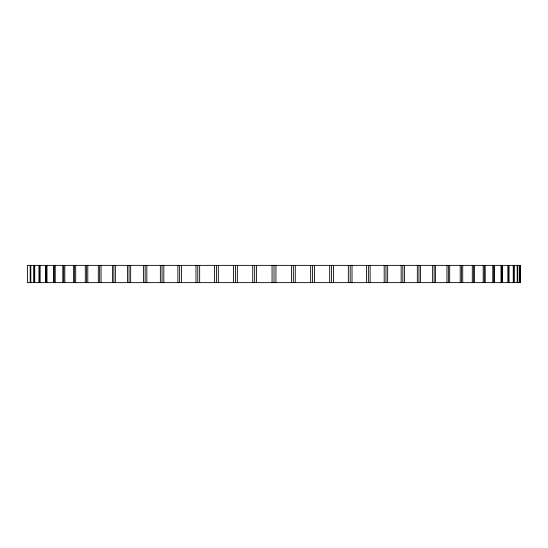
<?xml version="1.0" encoding="UTF-8"?>
<svg xmlns="http://www.w3.org/2000/svg" width="548" height="548" viewBox="0 0 548 548"><rect width="100%" height="100%" fill="white"/><g stroke="black" fill="none" stroke-linecap="round" stroke-linejoin="round"><path stroke-width="0.82" d="M519.84 265.369L519.84 282.631M519.614 265.369L519.614 282.631M517.792 265.369L517.792 282.631M517.565 265.369L517.565 282.631M517.189 265.369L517.189 282.631M514.161 265.369L514.161 282.631M513.784 265.369L513.784 282.631M513.264 265.369L513.264 282.631M509.058 265.369L509.058 282.631M508.53 265.369L508.53 282.631M507.859 265.369L507.859 282.631M502.502 265.369L502.502 282.631M501.831 265.369L501.831 282.631M501.016 265.369L501.016 282.631M494.536 265.369L494.536 282.631M493.721 265.369L493.721 282.631M492.775 265.369L492.775 282.631M485.206 265.369L485.206 282.631M484.261 265.369L484.261 282.631M483.185 265.369L483.185 282.631M474.582 265.369L474.582 282.631M473.506 265.369L473.506 282.631M472.308 265.369L472.308 282.631M462.718 265.369L462.718 282.631M461.519 265.369L461.519 282.631M460.204 265.369L460.204 282.631M449.689 265.369L449.689 282.631M448.374 265.369L448.374 282.631M446.949 265.369L446.949 282.631M435.578 265.369L435.578 282.631M434.153 265.369L434.153 282.631M432.632 265.369L432.632 282.631M420.467 265.369L420.467 282.631M418.946 265.369L418.946 282.631M417.336 265.369L417.336 282.631M404.458 265.369L404.458 282.631M402.849 265.369L402.849 282.631M401.157 265.369L401.157 282.631M387.642 265.369L387.642 282.631M385.956 265.369L385.956 282.631M384.196 265.369L384.196 282.631M370.126 265.369L370.126 282.631M368.372 265.369L368.372 282.631M366.55 265.369L366.55 282.631M352.022 265.369L352.022 282.631M350.206 265.369L350.206 282.631M348.343 265.369L348.343 282.631M333.431 265.369L333.431 282.631M331.567 265.369L331.567 282.631M329.67 265.369L329.67 282.631M314.477 265.369L314.477 282.631M312.579 265.369L312.579 282.631M310.654 265.369L310.654 282.631M295.269 265.369L295.269 282.631M293.351 265.369L293.351 282.631M291.413 265.369L291.413 282.631M275.932 265.369L275.932 282.631M274 265.369L274 282.631M272.068 265.369L272.068 282.631M256.587 265.369L256.587 282.631M254.649 265.369L254.649 282.631M252.731 265.369L252.731 282.631M237.346 265.369L237.346 282.631M235.421 265.369L235.421 282.631M233.523 265.369L233.523 282.631M218.33 265.369L218.33 282.631M216.433 265.369L216.433 282.631M214.569 265.369L214.569 282.631M199.657 265.369L199.657 282.631M197.794 265.369L197.794 282.631M195.979 265.369L195.979 282.631M181.45 265.369L181.45 282.631M179.628 265.369L179.628 282.631M177.874 265.369L177.874 282.631M163.804 265.369L163.804 282.631M162.044 265.369L162.044 282.631M160.359 265.369L160.359 282.631M146.843 265.369L146.843 282.631M145.152 265.369L145.152 282.631M143.542 265.369L143.542 282.631M130.664 265.369L130.664 282.631M129.054 265.369L129.054 282.631M127.533 265.369L127.533 282.631M115.368 265.369L115.368 282.631M113.847 265.369L113.847 282.631M112.422 265.369L112.422 282.631M101.051 265.369L101.051 282.631M99.626 265.369L99.626 282.631M98.311 265.369L98.311 282.631M87.796 265.369L87.796 282.631M86.481 265.369L86.481 282.631M85.283 265.369L85.283 282.631M75.693 265.369L75.693 282.631M74.494 265.369L74.494 282.631M73.418 265.369L73.418 282.631M64.815 265.369L64.815 282.631M63.739 265.369L63.739 282.631M62.794 265.369L62.794 282.631M55.225 265.369L55.225 282.631M54.279 265.369L54.279 282.631M53.464 265.369L53.464 282.631M46.984 265.369L46.984 282.631M46.169 265.369L46.169 282.631M45.498 265.369L45.498 282.631M40.141 265.369L40.141 282.631M39.47 265.369L39.47 282.631M38.942 265.369L38.942 282.631M34.736 265.369L34.736 282.631M34.216 265.369L34.216 282.631M33.839 265.369L33.839 282.631M30.811 265.369L30.811 282.631M30.435 265.369L30.435 282.631M30.209 265.369L30.209 282.631M520.6 265.369L27.4 265.369L27.4 282.631L520.6 282.631L520.6 265.369"/></g></svg>
